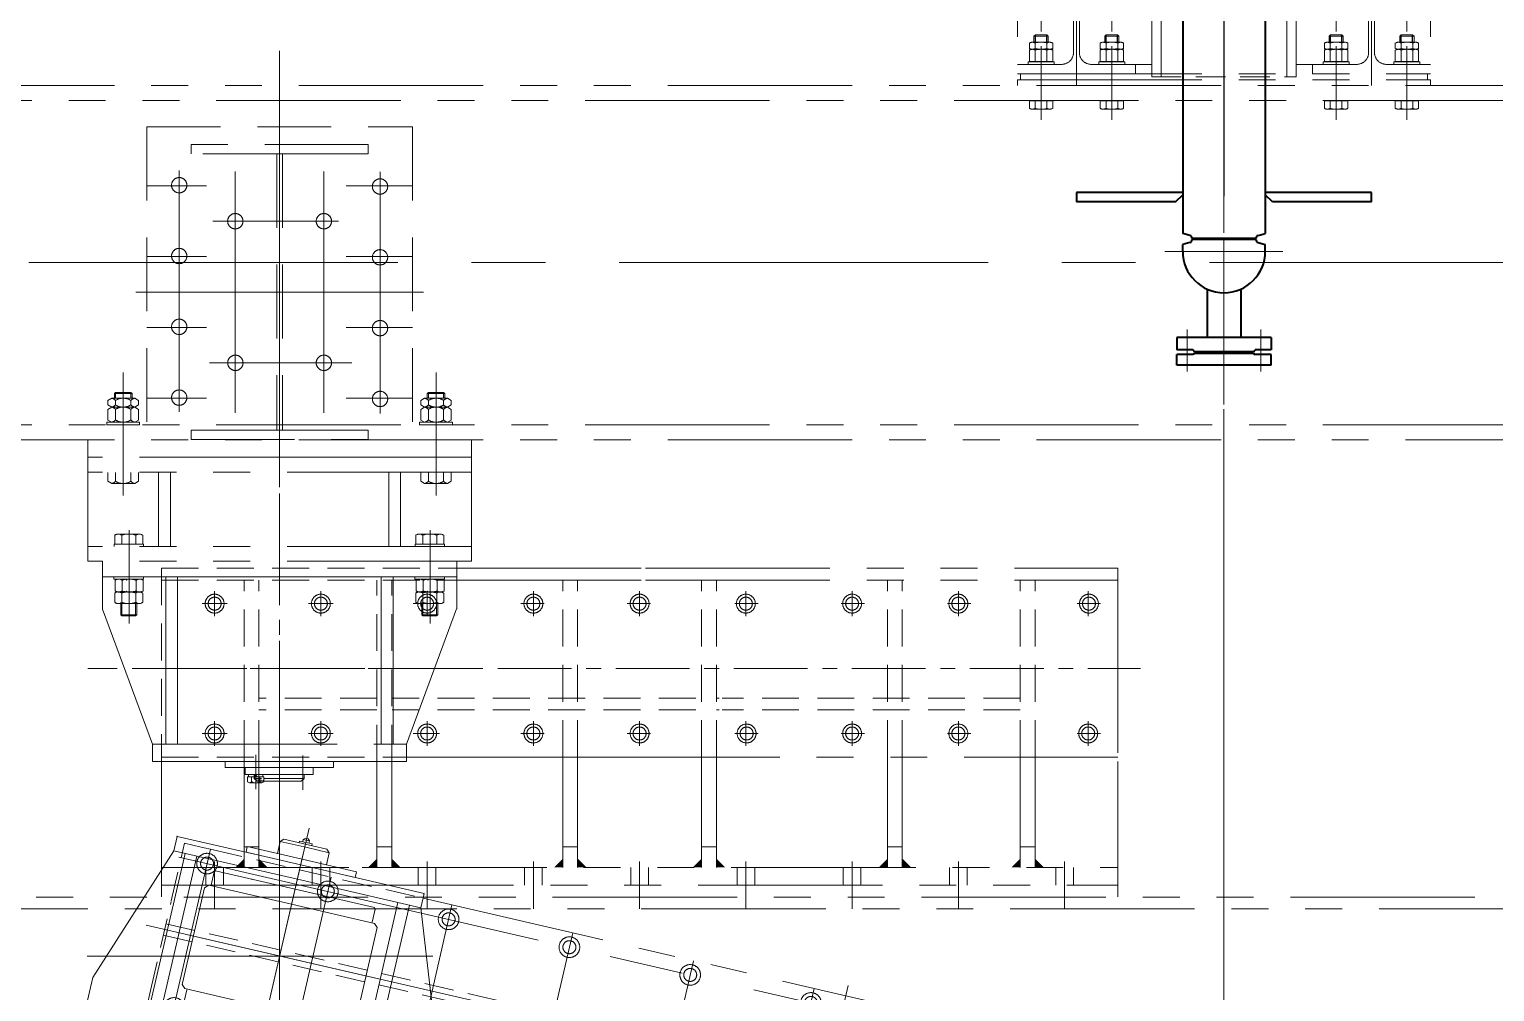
# Model space of a CAD drawing. Header units: millimetres. Extents: x 52110 to 400893, y -153728 to 31997.
# Drawn here: x 171760 to 174243, y -124927 to -123296 of the extents above; entities that cross this region are included whole.
import ezdxf

# ---------------------------------------------------------------- set-up
doc = ezdxf.new("R2010")
doc.units = ezdxf.units.MM
doc.header["$LTSCALE"] = 500
for name, pattern in [('CENTER', [2, 1.25, -0.25, 0.25, -0.25]), ('DASHED', [0.75, 0.5, -0.25]), ('DASHED2', [0.375, 0.25, -0.125]), ('PHANTOM2', [1.25, 0.625, -0.125, 0.125, -0.125, 0.125, -0.125])]:
    doc.linetypes.add(name, pattern=pattern)
for name, color, linetype in [('1', 3, 'Continuous'), ('3', 6, 'Continuous'), ('4虚线层', 6, 'DASHED')]:
    doc.layers.add(name, color=color, linetype=linetype)
for name, color, linetype, lineweight in [('2D', 4, 'PHANTOM2', 20), ('SHI', 7, 'Continuous', 40), ('WEN', 3, 'Continuous', 20), ('XU', 6, 'DASHED2', 20), ('ZHONG', 1, 'CENTER', 20)]:
    doc.layers.add(name, color=color, linetype=linetype, lineweight=lineweight)
doc.styles.add('GB', font='gbenor.shx', dxfattribs={"bigfont": 'gbcbig.shx'})
doc.dimstyles.new('ISO-25$0', dxfattribs={"dimscale": 40, "dimtxt": 3.5, "dimasz": 3.5, "dimexe": 1, "dimexo": 0.2, "dimgap": 1.2, "dimtad": 1, "dimtoh": 1, "dimdec": 1, "dimzin": 9, "dimdsep": 46, "dimtxsty": 'GB', "dimcen": 0, "dimclrd": 3, "dimclre": 3, "dimclrt": 256, "dimadec": 0, "dimazin": 2, "dimtfac": 1, "dimtdec": 1, "dimtix": 1, "dimtmove": 0, "dimatfit": 3, "dimldrblk": 'DOTSMALL', "dimfxl": 0, "dimlwd": -1, "dimlwe": 20, "dimarcsym": 0})

# ---------------------------------------------------------------- blocks, each defined once
blk = doc.blocks.new('A$C25282B1C')
at = {"layer": 'SHI'}
for p, q in [((10.5, 160), (10.5, 51.5)), ((10.5, 160), (28.5, 160)), ((28.5, 160), (28.5, 133)), ((30.5, 130), (28.5, 133)), ((30.5, 130), (30.5, 30)), ((30.5, 130), (30.5, 30)), ((10.5, 51.5), (10.5, 0)), ((30.5, 30), (28.5, 27)), ((28.5, 27), (28.5, 0)), ((10.5, 0), (28.5, 0))]:
    blk.add_line(p, q, dxfattribs=at)
at = {"layer": 'WEN'}
blk.add_line((33.5, 80), (33.5, 80), dxfattribs=at)
at = {"layer": 'ZHONG'}
for p, q in [((26, 142.5), (0, 142.5)), ((26, 17.5), (0, 17.5))]:
    blk.add_line(p, q, dxfattribs=at)
blk = doc.blocks.new('*D946')
at = {"color": 3, "linetype": 'ByBlock', "lineweight": 20}
for p, q in [((219793.7, 74429.3), (219793.7, 72656.2)), ((216243.7, 74149.1), (216243.7, 72656.2))]:
    blk.add_line(p, q, dxfattribs=at)
at = {"color": 3, "linetype": 'ByBlock'}
blk.add_line((216383.7, 72696.2), (219653.7, 72696.2), dxfattribs=at)
at = {"color": 3}
for points in [[(216383.7, 72719.6), (216383.7, 72672.9), (216243.7, 72696.2)], [(219653.7, 72719.6), (219653.7, 72672.9), (219793.7, 72696.2)]]:
    blk.add_solid(points, dxfattribs=at)
at = {"layer": 'Defpoints', "color": 0}
for p in [(219793.7, 74437.3), (216243.7, 74157.1), (219793.7, 72696.2)]:
    blk.add_point(p, dxfattribs=at)
at = {"insert": (218018.7, 72814.2), "char_height": 140, "attachment_point": 5, "style": 'GB'}
blk.add_mtext('3550', dxfattribs=at)
blk = doc.blocks.new('_DotSmall')
at = {"color": 0, "linetype": 'ByBlock', "const_width": 0.5}
blk.add_lwpolyline([(-0.0625, 0, 1), (0.0625, 0, 1)], format="xyb", close=True, dxfattribs=at)
blk = doc.blocks.new('*D947')
at = {"color": 3, "linetype": 'ByBlock', "lineweight": 20}
for p, q in [((212693.7, 74429.3), (212693.7, 72656.2)), ((216243.7, 74429.3), (216243.7, 72656.2))]:
    blk.add_line(p, q, dxfattribs=at)
at = {"color": 3, "linetype": 'ByBlock'}
blk.add_line((212833.7, 72696.2), (216103.7, 72696.2), dxfattribs=at)
at = {"color": 3}
for points in [[(212833.7, 72719.6), (212833.7, 72672.9), (212693.7, 72696.2)], [(216103.7, 72719.6), (216103.7, 72672.9), (216243.7, 72696.2)]]:
    blk.add_solid(points, dxfattribs=at)
at = {"layer": 'Defpoints', "color": 0}
for p in [(212693.7, 74437.3), (216243.7, 74437.3), (216243.7, 72696.2)]:
    blk.add_point(p, dxfattribs=at)
at = {"insert": (214468.7, 72814.2), "char_height": 140, "attachment_point": 5, "style": 'GB'}
blk.add_mtext('3550', dxfattribs=at)
blk = doc.blocks.new('X35')
at = {"layer": '2D'}
for p, q in [((135063.5, -28563.4), (134942.2, -28622.6)), ((135063.5, -28563.4), (135074.5, -28585.9)), ((135074.5, -28585.9), (134881.2, -28680.2)), ((135056.5, -28594.7), (135183.7, -28855.3)), ((135074.5, -28585.9), (135256.1, -28764.3)), ((134888.2, -28608.9), (134820.8, -28641.8)), ((134863.1, -28617.8), (134843.3, -28627.4)), ((134856.4, -28616.7), (134846.6, -28621.5)), ((134848, -28617.4), (134846.6, -28621.5)), ((134846.6, -28621.5), (134848.3, -28625)), ((134852.3, -28615.3), (134848, -28617.4)), ((134852.3, -28615.3), (134856.4, -28616.7)), ((134894.9, -28611.2), (134853.1, -28631.6)), ((134853.2, -28622.6), (134854.5, -28625.3)), ((134856.4, -28616.7), (134858.1, -28620.2)), ((134863.1, -28617.8), (134864.4, -28620.5)), ((134865.8, -28648.6), (134951.3, -28607)), ((134955.6, -28615.9), (134870.2, -28657.6)), ((134888.2, -28608.9), (134894.9, -28611.2)), ((134894.9, -28611.2), (134904.1, -28630)), ((134951.3, -28607), (134955.6, -28615.9)), ((135038.5, -28603.4), (135165.7, -28864.1)), ((134865.8, -28648.6), (134780.5, -28690.2)), ((134853.1, -28631.6), (134818.5, -28648.4)), ((134820.8, -28641.8), (134818.5, -28648.4)), ((134818.5, -28648.4), (134827.7, -28667.2)), ((134843.3, -28627.4), (134844.6, -28630.1)), ((135012.9, -28635.3), (134888.8, -28695.8)), ((135012.9, -28635.3), (135015.6, -28636.2)), ((135015.6, -28636.2), (135025.7, -28656.9)), ((134870.2, -28657.7), (134677.1, -28751.9)), ((135029.7, -28656), (134900.2, -28719.2)), ((135037.7, -28658.8), (135029.7, -28656)), ((135111.4, -28809.8), (135037.7, -28658.8)), ((134881.2, -28680.2), (134688, -28774.4)), ((134764.9, -28756.3), (134888.8, -28695.8)), ((134780.5, -28690.2), (134784.9, -28699.2)), ((134798.4, -28692.7), (134784.9, -28699.2)), ((134770.9, -28782.3), (134900.2, -28719.2)), ((134677.1, -28751.9), (134688, -28774.4)), ((134688, -28774.4), (134716.8, -29027.4)), ((134706, -28765.6), (134833.1, -29026.3)), ((134724, -28756.9), (134851.1, -29017.5)), ((134764.9, -28756.3), (134763.9, -28759)), ((134763.9, -28759), (134774, -28779.6)), ((135278, -28809.3), (135256.1, -28764.3)), ((134770.9, -28782.3), (134768.1, -28790.3)), ((134841.7, -28941.3), (134768.1, -28790.3)), ((135108.6, -28817.8), (134979.2, -28880.9)), ((135278, -28809.3), (135008.4, -28940.8)), ((135115.5, -28841.1), (135105.5, -28820.5)), ((135108.6, -28817.8), (135111.4, -28809.8)), ((135278, -28809.3), (135289, -28831.8)), ((135114.6, -28843.8), (134990.6, -28904.3)), ((135289, -28831.8), (135091.2, -28928.2)), ((135114.6, -28843.8), (135115.5, -28841.1)), ((135078.9, -28868.6), (134993.5, -28910.2)), ((135078.9, -28868.6), (135093.8, -28899.2)), ((134849.8, -28944.1), (134979.2, -28880.9)), ((134866.6, -28964.8), (134990.6, -28904.3)), ((134993.5, -28910.2), (134908.1, -28951.9)), ((135080.3, -28905.7), (135093.8, -28899.2)), ((135008.4, -28940.8), (134738.7, -29072.3)), ((134849.8, -28944.1), (134841.7, -28941.3)), ((134863.9, -28963.9), (134853.8, -28943.2)), ((134947.4, -28998.3), (135091.2, -28928.2)), ((134866.6, -28964.8), (134863.9, -28963.9)), ((134908.1, -28951.9), (134923, -28982.4)), ((134923, -28982.4), (134936.5, -28975.9)), ((134947.4, -28998.3), (134749.7, -29094.8)), ((134738.7, -29072.3), (134716.8, -29027.4)), ((134738.7, -29072.3), (134749.7, -29094.8))]:
    blk.add_line(p, q, dxfattribs=at)
at = {"layer": '2D', "color": 0, "linetype": 'ByBlock'}
for p in [(135063.5, -28563.4), (135015.6, -28636.2), (134677.6, -28752.9), (134764.7, -28760.5), (135111.4, -28809.8), (135042.9, -28886.1), (134841.7, -28941.3), (134944, -28934.3), (134908.1, -28951.9)]:
    blk.add_point(p, dxfattribs=at)
at = {"layer": '2D', "color": 7}
for p in [(135015.6, -28636.2), (134956.3, -28662.9), (134763.9, -28759), (135115.5, -28841.1), (135058, -28871.4), (134863.9, -28963.9)]:
    blk.add_point(p, dxfattribs=at)
at = {"layer": 'ZHONG'}
for p, q in [((135038.5, -29002.6), (134842.1, -28600.2)), ((135083.4, -28730), (134792.1, -28872))]:
    blk.add_line(p, q, dxfattribs=at)
blk = doc.blocks.new('斜轨')
at = {"layer": '2D'}
for p, q in [((102266.4, -87388.8), (103201.5, -87388.8)), ((103201.5, -87388.8), (103201.5, -87688.8)), ((102351.4, -87688.8), (103201.5, -87688.8))]:
    blk.add_line(p, q, dxfattribs=at)
at = {"layer": '2D', "color": 5, "linetype": 'PHANTOM2', "ltscale": 0.5}
for p, q in [((103001.5, -87370.8), (103001.5, -87705.7)), ((102856.5, -87631), (102856.5, -87451)), ((103156.5, -87451), (102856.5, -87451)), ((103157, -87451), (103157, -87631)), ((103156.5, -87631), (102856.5, -87631))]:
    blk.add_line(p, q, dxfattribs=at)
at = {"layer": '2D'}
for centre, radius in [((102316.5, -87413.8), 17.5), ((102316.5, -87413.8), 11), ((102526.5, -87413.8), 17.5), ((102526.5, -87413.8), 11), ((102736.5, -87413.5), 17.5), ((102736.5, -87413.5), 11), ((102946.5, -87413.8), 17.5), ((102946.5, -87413.8), 11), ((103156.5, -87413.8), 17.5), ((103156.5, -87413.8), 11), ((102526.5, -87663.8), 17.5), ((102526.5, -87663.8), 11), ((102736.5, -87663.8), 17.5), ((102736.5, -87663.8), 11), ((102946, -87663.8), 17.5), ((102946.5, -87663.8), 11), ((103156.5, -87663.8), 17.5), ((103156.5, -87663.8), 11)]:
    blk.add_circle(centre, radius, dxfattribs=at)
at = {"layer": '2D', "color": 0, "linetype": 'ByBlock'}
blk.add_point((102526.5, -87690), dxfattribs=at)
blk.add_point((102526.5, -87690), dxfattribs=at)
at = {"layer": 'ZHONG', "linetype": 'CENTER'}
for p, q in [((102051.5, -87361.3), (102051.5, -87719.2)), ((101896.5, -87388.8), (101896.5, -87691)), ((102106.5, -87388.8), (102106.5, -87691)), ((102316.5, -87388.8), (102316.5, -87702.6)), ((102526.5, -87388.8), (102526.5, -87691)), ((102736.5, -87388.8), (102736.5, -87691)), ((102946.5, -87388.8), (102946.5, -87691)), ((103156.5, -87388.8), (103156.5, -87691)), ((101847.4, -87413.8), (103201.5, -87413.8)), ((101819.6, -87538.8), (103264.5, -87538.8)), ((101847.6, -87663.8), (103201.5, -87663.8))]:
    blk.add_line(p, q, dxfattribs=at)
at = {"layer": 'ZHONG', "color": 4, "linetype": 'DASHED'}
for p, q in [((101851.5, -87388.8), (101880.2, -87388.8)), ((101880.6, -87388.8), (101901.9, -87388.8)), ((101851.5, -87688.8), (101851.5, -87645.2))]:
    blk.add_line(p, q, dxfattribs=at)
at = {"layer": 'ZHONG', "color": 4, "linetype": 'DASHED', "ltscale": 0.2}
for p, q in [((101851.5, -87489.2), (101851.5, -87388.8)), ((101901.4, -87388.8), (102266.4, -87388.8)), ((101851.5, -87645.2), (101851.5, -87490.1)), ((101851.5, -87528.8), (103201.5, -87528.8)), ((101851.5, -87548.8), (103201.5, -87548.8)), ((101851.5, -87688.8), (102351.4, -87688.8))]:
    blk.add_line(p, q, dxfattribs=at)
at = {"layer": 'ZHONG', "color": 4, "linetype": 'DASHED'}
for centre, radius in [((101896.5, -87413.9), 17.5), ((101896.5, -87413.9), 11), ((102106.5, -87413.8), 17.5), ((102106.5, -87413.8), 11), ((101897, -87664.8), 17.5), ((101897, -87664.8), 11), ((102106.5, -87663.8), 17.5), ((102106.5, -87663.8), 11), ((102316.5, -87663.8), 17.5), ((102316.5, -87663.8), 11)]:
    blk.add_circle(centre, radius, dxfattribs=at)
blk = doc.blocks.new('x18')
at = {"layer": '2D'}
for p, q in [((74241, 66140.8), (74238.9, 66138.7)), ((74241, 66130.8), (74241, 66140.8)), ((74241, 66140.8), (74266.8, 66140.8)), ((74268.9, 66138.7), (74266.8, 66140.8)), ((74266.8, 66130.8), (74266.8, 66140.8)), ((74768.9, 66138.7), (74771, 66140.8)), ((74771, 66130.8), (74771, 66140.8)), ((74796.8, 66140.8), (74771, 66140.8)), ((74796.8, 66130.8), (74796.8, 66140.8)), ((74796.8, 66140.8), (74798.9, 66138.7)), ((74234.4, 66130.8), (74227.9, 66127)), ((74227.9, 66127), (74227.9, 66119.5)), ((74234.4, 66115.8), (74227.9, 66119.5)), ((74234.4, 66115.8), (74227.9, 66112)), ((74273.3, 66130.8), (74234.4, 66130.8)), ((74273.3, 66115.8), (74234.4, 66115.8)), ((74273.3, 66115.8), (74234.4, 66115.8)), ((74238.9, 66130.8), (74238.9, 66138.7)), ((74238.9, 66138.7), (74268.9, 66138.7)), ((74240.9, 66127), (74240.9, 66119.5)), ((74266.8, 66127), (74266.8, 66119.5)), ((74268.9, 66130.8), (74268.9, 66138.7)), ((74273.3, 66130.8), (74279.8, 66127)), ((74273.3, 66115.8), (74279.8, 66119.5)), ((74273.3, 66115.8), (74279.8, 66112)), ((74279.8, 66127), (74279.8, 66119.5)), ((74764.4, 66130.8), (74757.9, 66127)), ((74757.9, 66127), (74757.9, 66119.5)), ((74764.4, 66115.8), (74757.9, 66119.5)), ((74764.4, 66115.8), (74757.9, 66112)), ((74764.4, 66130.8), (74803.3, 66130.8)), ((74764.4, 66115.8), (74803.3, 66115.8)), ((74764.4, 66115.8), (74803.3, 66115.8)), ((74768.9, 66130.8), (74768.9, 66138.7)), ((74798.9, 66138.7), (74768.9, 66138.7)), ((74770.9, 66127), (74770.9, 66119.5)), ((74796.8, 66127), (74796.8, 66119.5)), ((74798.9, 66130.8), (74798.9, 66138.7)), ((74803.3, 66130.8), (74809.8, 66127)), ((74803.3, 66115.8), (74809.8, 66119.5)), ((74803.3, 66115.8), (74809.8, 66112)), ((74809.8, 66127), (74809.8, 66119.5)), ((74226.1, 66090.2), (74281.6, 66090.2)), ((74226.1, 66090.2), (74226.1, 66085.7)), ((74227.9, 66112), (74227.9, 66093.9)), ((74234.4, 66090.2), (74227.9, 66093.9)), ((74273.3, 66090.2), (74234.4, 66090.2)), ((74240.9, 66112), (74240.9, 66093.9)), ((74266.8, 66112), (74266.8, 66093.9)), ((74273.3, 66090.2), (74279.8, 66093.9)), ((74279.8, 66112), (74279.8, 66093.9)), ((74281.6, 66090.2), (74281.6, 66085.7)), ((74811.6, 66090.2), (74756.1, 66090.2)), ((74756.1, 66090.2), (74756.1, 66085.7)), ((74757.9, 66112), (74757.9, 66093.9)), ((74764.4, 66090.2), (74757.9, 66093.9)), ((74764.4, 66090.2), (74803.3, 66090.2)), ((74770.9, 66112), (74770.9, 66093.9)), ((74796.8, 66112), (74796.8, 66093.9)), ((74803.3, 66090.2), (74809.8, 66093.9)), ((74809.8, 66112), (74809.8, 66093.9)), ((74811.6, 66090.2), (74811.6, 66085.7)), ((74226.1, 66085.7), (74281.6, 66085.7)), ((74811.6, 66085.7), (74756.1, 66085.7)), ((74843.9, 65854.7), (74843.9, 66060.7)), ((74843.9, 66030.7), (74193.9, 66030.7)), ((74843.9, 66005.7), (74193.9, 66005.7)), ((74227.9, 65990.1), (74227.9, 66005.1)), ((74240.9, 65990.1), (74240.9, 66005.1)), ((74266.8, 65990.1), (74266.8, 66005.1)), ((74279.8, 65990.1), (74279.8, 66005.1)), ((74313.9, 66005.7), (74313.9, 65879.8)), ((74333.9, 66005.7), (74333.9, 65879.8)), ((74703.9, 66005.7), (74703.9, 65879.8)), ((74723.9, 66005.7), (74723.9, 65879.8)), ((74757.9, 65990.1), (74757.9, 66005.1)), ((74770.9, 65990.1), (74770.9, 66005.1)), ((74796.8, 65990.1), (74796.8, 66005.1)), ((74809.8, 65990.1), (74809.8, 66005.1)), ((74234.4, 65986.3), (74227.9, 65990.1)), ((74234.4, 65986.3), (74273.3, 65986.3)), ((74273.3, 65986.3), (74279.8, 65990.1)), ((74764.4, 65986.3), (74757.9, 65990.1)), ((74803.3, 65986.3), (74764.4, 65986.3)), ((74803.3, 65986.3), (74809.8, 65990.1)), ((74239.6, 65883.7), (74239.6, 65898.7)), ((74281, 65900.7), (74245.5, 65900.7)), ((74251.5, 65883.7), (74251.5, 65898.7)), ((74275.1, 65883.7), (74275.1, 65898.7)), ((74287, 65883.7), (74287, 65898.7)), ((74749.6, 65883.7), (74749.6, 65898.7)), ((74791, 65900.7), (74755.5, 65900.7)), ((74761.5, 65883.7), (74761.5, 65898.7)), ((74785.1, 65883.7), (74785.1, 65898.7)), ((74797, 65883.7), (74797, 65898.7)), ((74843.9, 65879.7), (74193.9, 65879.7)), ((74288.3, 65883.7), (74238.3, 65883.7)), ((74238.3, 65883.7), (74238.3, 65879.7)), ((74288.3, 65879.7), (74288.3, 65883.7)), ((74748.3, 65883.7), (74748.3, 65879.7)), ((74798.3, 65883.7), (74748.3, 65883.7)), ((74798.3, 65879.7), (74798.3, 65883.7)), ((74843.9, 65854.7), (74193.9, 65854.7)), ((74218.9, 65823.7), (74218.9, 65854.7)), ((74818.9, 65854.7), (74818.9, 65773.7)), ((74218.9, 65773.1), (74218.9, 65823.7)), ((74238.2, 65828.3), (74238.2, 65824.3)), ((74288.2, 65824.3), (74238.2, 65824.3)), ((74240.2, 65804.3), (74240.2, 65822.3)), ((74252, 65804.3), (74252, 65822.3)), ((74275.7, 65804.3), (74275.7, 65822.3)), ((74287.5, 65804.3), (74287.5, 65822.3)), ((74288.2, 65824.3), (74288.2, 65828.3)), ((74346.1, 65544.7), (74346.1, 65828.3)), ((74691.2, 65544.7), (74691.2, 65828.3)), ((74711.2, 65828.3), (74711.2, 65544.7)), ((74721.7, 65828.3), (74818.9, 65828.3)), ((74748.2, 65828.3), (74748.2, 65824.3)), ((74798.2, 65824.3), (74748.2, 65824.3)), ((74750.2, 65804.3), (74750.2, 65822.3)), ((74762, 65804.3), (74762, 65822.3)), ((74785.7, 65804.3), (74785.7, 65822.3)), ((74797.5, 65804.3), (74797.5, 65822.3)), ((74798.2, 65824.3), (74798.2, 65828.3)), ((74239.6, 65784.9), (74239.6, 65800.6)), ((74246.1, 65802.7), (74281.6, 65802.7)), ((74251.4, 65784.9), (74251.4, 65802.9)), ((74275.1, 65784.9), (74275.1, 65802.9)), ((74286.9, 65784.9), (74286.9, 65800.6)), ((74749.6, 65784.9), (74749.6, 65800.6)), ((74756.1, 65802.7), (74791.6, 65802.7)), ((74761.4, 65784.9), (74761.4, 65802.9)), ((74785.1, 65784.9), (74785.1, 65802.9)), ((74796.9, 65784.9), (74796.9, 65800.6)), ((74218.9, 65773.1), (74303.6, 65544.7)), ((74245.5, 65782.9), (74281, 65782.9)), ((74249.7, 65782.9), (74249.7, 65763.7)), ((74249.7, 65782.9), (74249.7, 65763.7)), ((74251.6, 65761.9), (74251.6, 65782.9)), ((74251.6, 65761.9), (74251.6, 65782.9)), ((74274.9, 65761.9), (74274.9, 65782.9)), ((74276.7, 65763.7), (74276.7, 65782.9)), ((74818.6, 65773.7), (74733.6, 65544.7)), ((74755.5, 65782.9), (74791, 65782.9)), ((74759.7, 65782.9), (74759.7, 65763.7)), ((74759.7, 65782.9), (74759.7, 65763.7)), ((74761.6, 65761.9), (74761.6, 65782.9)), ((74761.6, 65761.9), (74761.6, 65782.9)), ((74784.9, 65761.9), (74784.9, 65782.9)), ((74786.7, 65763.7), (74786.7, 65782.9)), ((74249.7, 65763.7), (74276.7, 65763.7)), ((74249.7, 65763.7), (74251.6, 65761.9)), ((74249.7, 65763.7), (74251.6, 65761.9)), ((74251.6, 65761.9), (74274.9, 65761.9)), ((74274.9, 65761.9), (74276.7, 65763.7)), ((74759.7, 65763.7), (74786.7, 65763.7)), ((74759.7, 65763.7), (74761.6, 65761.9)), ((74759.7, 65763.7), (74761.6, 65761.9)), ((74761.6, 65761.9), (74784.9, 65761.9)), ((74784.9, 65761.9), (74786.7, 65763.7)), ((74303.6, 65544.7), (74733.6, 65544.7)), ((74303.6, 65515.1), (74303.6, 65544.7)), ((74733.6, 65544.7), (74733.6, 65515.1)), ((74518.6, 65515.1), (74303.6, 65515.1)), ((74426.4, 65515.1), (74426.4, 65505)), ((74610.4, 65505), (74426.4, 65505)), ((74460.6, 65505), (74460.6, 65493.1)), ((74733.6, 65515.1), (74518.6, 65515.1)), ((74575.6, 65505), (74575.6, 65493.1)), ((74610.4, 65515.1), (74610.4, 65505)), ((74610.4, 65514.7), (74610.4, 65514.7)), ((74575.6, 65493.1), (74460.6, 65493.1)), ((74464.6, 65489), (74492.3, 65489)), ((74464.6, 65481), (74464.6, 65489)), ((74468, 65479), (74464.6, 65481)), ((74466.2, 65493.1), (74490.6, 65493.1)), ((74466.2, 65493.1), (74466.2, 65489)), ((74466.2, 65489), (74490.6, 65489)), ((74468, 65479), (74488.8, 65479)), ((74471.5, 65481), (74471.5, 65489)), ((74476.1, 65493.1), (74478.4, 65489)), ((74478.4, 65493.1), (74480.8, 65489)), ((74485.3, 65481), (74485.3, 65489)), ((74488.8, 65479), (74492.3, 65481)), ((74490.6, 65493.1), (74490.6, 65489)), ((74492.3, 65481), (74492.3, 65489)), ((74492.3, 65486.7), (74560.6, 65486.7)), ((74492.3, 65486.7), (74560.6, 65486.7)), ((74555.6, 65481.7), (74492.3, 65481.7)), ((74555.6, 65481.7), (74492.3, 65481.7)), ((74560.6, 65486.7), (74555.6, 65481.7)), ((74560.6, 65486.7), (74555.6, 65481.7)), ((74560.6, 65486.7), (74560.6, 65493.1))]:
    blk.add_line(p, q, dxfattribs=at)
at = {"layer": '2D', "linetype": 'Continuous'}
for p, q in [((74193.9, 66060.7), (74193.9, 65854.7)), ((74218.9, 65828.3), (74721.7, 65828.3)), ((74326.1, 65828.3), (74326.1, 65544.7))]:
    blk.add_line(p, q, dxfattribs=at)
at = {"layer": '2D'}
for centre, radius, start, end in [((74232.7, 66120.5), 10.4, 38.9393, 81.0607), ((74232.7, 66126.1), 10.4, 278.9393, 321.0607), ((74232.7, 66105.5), 10.4, 38.9393, 81.0607), ((74253.9, 66106.4), 24.4, 57.7958, 122.2042), ((74253.9, 66140.2), 24.4, 237.7958, 302.2042), ((74253.9, 66091.4), 24.4, 57.7958, 122.2042), ((74275, 66120.5), 10.4, 98.9393, 141.0607), ((74275, 66126.1), 10.4, 218.9393, 261.0607), ((74275, 66105.5), 10.4, 98.9393, 141.0607), ((74762.7, 66120.5), 10.4, 38.9393, 81.0607), ((74762.7, 66126.1), 10.4, 278.9393, 321.0607), ((74762.7, 66105.5), 10.4, 38.9393, 81.0607), ((74783.9, 66106.4), 24.4, 57.7958, 122.2042), ((74783.9, 66140.2), 24.4, 237.7958, 302.2042), ((74783.9, 66091.4), 24.4, 57.7958, 122.2042), ((74805, 66120.5), 10.4, 98.9393, 141.0607), ((74805, 66126.1), 10.4, 218.9393, 261.0607), ((74805, 66105.5), 10.4, 98.9393, 141.0607), ((74232.7, 66100.5), 10.4, 278.9393, 321.0607), ((74253.9, 66114.6), 24.4, 237.7958, 302.2042), ((74275, 66100.5), 10.4, 218.9393, 261.0607), ((74762.7, 66100.5), 10.4, 278.9393, 321.0607), ((74783.9, 66114.6), 24.4, 237.7958, 302.2042), ((74805, 66100.5), 10.4, 218.9393, 261.0607), ((74232.7, 65996.6), 10.4, 278.9393, 321.0607), ((74253.9, 66010.7), 24.4, 237.7958, 302.2042), ((74275, 65996.6), 10.4, 218.9393, 261.0607), ((74762.7, 65996.6), 10.4, 278.9393, 321.0607), ((74783.9, 66010.7), 24.4, 237.7958, 302.2042), ((74805, 65996.6), 10.4, 218.9393, 261.0607), ((74245.5, 65891), 9.64, 52.1211, 127.8789), ((74263.3, 65865.2), 35.5, 70.5288, 109.4712), ((74281, 65891), 9.64, 52.1211, 127.8789), ((74755.5, 65891), 9.64, 52.1211, 127.8789), ((74773.3, 65865.2), 35.5, 70.5288, 109.4712), ((74791, 65891), 9.64, 52.1211, 127.8789), ((74246.1, 65814.7), 9.64, 52.1211, 127.8789), ((74263.9, 65788.8), 35.5, 70.5288, 109.4712), ((74281.6, 65814.7), 9.64, 52.1211, 127.8789), ((74756.1, 65814.7), 9.64, 52.1211, 127.8789), ((74773.9, 65788.8), 35.5, 70.5288, 109.4712), ((74791.6, 65814.7), 9.64, 52.1211, 127.8789), ((74245.5, 65793), 9.64, 52.1211, 127.8789), ((74246.1, 65811.9), 9.64, 232.1211, 307.8789), ((74246.1, 65811.9), 9.64, 232.1211, 307.8789), ((74263.2, 65767.1), 35.5, 70.5288, 109.4712), ((74263.9, 65837.8), 35.5, 250.5288, 289.4712), ((74281, 65793), 9.64, 52.1211, 127.8789), ((74281.6, 65811.9), 9.64, 232.1211, 307.8789), ((74755.5, 65793), 9.64, 52.1211, 127.8789), ((74756.1, 65811.9), 9.64, 232.1211, 307.8789), ((74756.1, 65811.9), 9.64, 232.1211, 307.8789), ((74773.2, 65767.1), 35.5, 70.5288, 109.4712), ((74773.9, 65837.8), 35.5, 250.5288, 289.4712), ((74791, 65793), 9.64, 52.1211, 127.8789), ((74791.6, 65811.9), 9.64, 232.1211, 307.8789), ((74245.5, 65792.5), 9.64, 232.1211, 307.8789), ((74245.5, 65792.5), 9.64, 232.1211, 307.8789), ((74263.2, 65818.4), 35.5, 250.5288, 289.4712), ((74281, 65792.5), 9.64, 232.1211, 307.8789), ((74755.5, 65792.5), 9.64, 232.1211, 307.8789), ((74755.5, 65792.5), 9.64, 232.1211, 307.8789), ((74773.2, 65818.4), 35.5, 250.5288, 289.4712), ((74791, 65792.5), 9.64, 232.1211, 307.8789), ((74466.7, 65485.3), 6.48, 282.0237, 317.9763), ((74478.4, 65492), 13, 237.7958, 302.2042), ((74490.2, 65485.3), 6.48, 222.0237, 257.9763)]:
    blk.add_arc(centre, radius, start, end, dxfattribs=at)
at = {"layer": '2D', "color": 0, "linetype": 'ByBlock'}
for p in [(74260, 65822.8), (74770, 65822.8), (74259.4, 65803.4), (74769.4, 65803.4), (74518.4, 65493.2), (74518.4, 65493.2)]:
    blk.add_point(p, dxfattribs=at)
at = {"layer": '4虚线层'}
blk.add_line((74475.6, 65493.1), (74475.6, 65486.7), dxfattribs=at)
at = {"layer": '4虚线层', "ltscale": 0.05}
for p, q in [((74475.6, 65486.7), (74492.3, 65486.7)), ((74480.6, 65481.7), (74475.6, 65486.7)), ((74492.3, 65481.7), (74480.6, 65481.7))]:
    blk.add_line(p, q, dxfattribs=at)
at = {"layer": 'ZHONG', "linetype": 'CENTER'}
for p, q in [((74253.9, 66174.7), (74253.9, 65966.2)), ((74783.9, 66174.7), (74783.9, 65966.2)), ((74253.9, 66076.1), (74253.9, 65979.8)), ((74783.9, 66076.1), (74783.9, 65979.8)), ((74263.9, 65907.1), (74263.9, 65749.3)), ((74773.9, 65907.1), (74773.9, 65749.3)), ((74478.4, 65526.5), (74478.4, 65468.2)), ((74558.4, 65525.2), (74558.4, 65467.5))]:
    blk.add_line(p, q, dxfattribs=at)
at = {"layer": 'ZHONG'}
for p, q in [((74253.9, 66094.7), (74253.9, 66081.2)), ((74783.9, 66094.7), (74783.9, 66081.2)), ((74478.4, 65496.1), (74478.4, 65486))]:
    blk.add_line(p, q, dxfattribs=at)
at = {"layer": 'ZHONG', "linetype": 'CENTER', "ltscale": 0.2}
for p, q in [((74518.9, 66105.1), (74518.9, 65285.7)), ((74843.9, 65672.7), (74193.9, 65672.7))]:
    blk.add_line(p, q, dxfattribs=at)
blk = doc.blocks.new('ASM_SAL2')
at = {"color": 0}
blk.add_solid([(-1, 0), (0, 0), (0, 1)], dxfattribs=at)
blk = doc.blocks.new('侧轨')
at = {"layer": '2D'}
for p, q in [((102415.8, -86576.2), (102735.8, -86576.2)), ((102415.8, -86596.2), (102735.8, -86596.2)), ((102735.8, -86576.2), (103535.8, -86576.2)), ((102735.8, -86596.2), (103535.8, -86596.2)), ((103535.8, -86576.2), (103535.8, -86903.8)), ((101915.8, -86903.8), (101915.8, -87091.2)), ((102055.8, -86896.2), (102055.8, -87083.2)), ((102080.8, -86896.2), (102080.8, -87083.2)), ((102280.8, -86903.8), (102280.8, -87039.2)), ((102305.8, -86903.8), (102305.8, -87040.5)), ((102350.6, -86896.2), (102650.6, -86896.2)), ((102595.8, -86896.2), (102595.8, -87083.2)), ((102620.8, -86896.2), (102620.8, -87083.2)), ((102650.6, -86896.2), (103535.8, -86896.2)), ((102830.8, -86896.2), (102830.8, -87083.2)), ((102855.8, -86896.2), (102855.8, -87083.2)), ((103145.8, -86896.2), (103145.8, -87083.2)), ((103170.8, -86896.2), (103170.8, -87083.2)), ((103370.8, -86896.2), (103370.8, -87083.2)), ((103395.8, -86896.2), (103395.8, -87083.2)), ((103535.8, -86903.8), (103535.8, -87133.2)), ((102280.8, -87039.2), (102280.8, -87083.2)), ((102305.8, -87040.5), (102305.8, -87083.2)), ((102055.8, -87048.2), (102080.8, -87048.2)), ((102280.8, -87048.2), (102305.8, -87048.2)), ((102595.8, -87048.2), (102620.8, -87048.2)), ((102830.8, -87048.2), (102855.8, -87048.2)), ((103145.8, -87048.2), (103170.8, -87048.2)), ((103370.8, -87048.2), (103395.8, -87048.2)), ((101915.8, -87083.2), (101920.7, -87083.2)), ((101915.8, -87091.2), (101915.8, -87133.2)), ((101920.7, -87083.2), (102256, -87083.2)), ((102256, -87083.2), (103535.8, -87083.2)), ((102530.8, -87083.2), (102530.8, -87113.2)), ((102560.8, -87083.2), (102560.8, -87113.2)), ((101915.8, -87113.2), (101934.2, -87113.2)), ((101934.2, -87113.2), (102199.8, -87113.2)), ((102199.8, -87113.2), (103535.8, -87113.2))]:
    blk.add_line(p, q, dxfattribs=at)
for centre, radius in [((102545.8, -86636.2), 16), ((102725.8, -86636.2), 16), ((102905.8, -86636.2), 16), ((103085.8, -86636.2), 16), ((103265.8, -86636.2), 16), ((103487.1, -86636.2), 16), ((102545.8, -86636.2), 11), ((102725.8, -86636.2), 11), ((102905.8, -86636.2), 11), ((103085.8, -86636.2), 11), ((103265.8, -86636.2), 11), ((103487.1, -86636.2), 11), ((102365.8, -86856.2), 16), ((102365.8, -86856.2), 11), ((102545.8, -86856.2), 16), ((102545.8, -86856.2), 11), ((102725.8, -86856.2), 16), ((102725.8, -86856.2), 11), ((102907.1, -86856.2), 16), ((102907.1, -86856.2), 11), ((103085.8, -86856.2), 16), ((103085.8, -86856.2), 11), ((103265.8, -86856.2), 16), ((103265.8, -86856.2), 11), ((103485.8, -86856.2), 16), ((103485.8, -86856.2), 11)]:
    blk.add_circle(centre, radius, dxfattribs=at)
at = {"layer": 'XU', "color": 6, "linetype": 'DASHED2', "ltscale": 0.5}
for p, q in [((101915.8, -86576.2), (102415.8, -86576.2)), ((101915.8, -86576.2), (101915.8, -86903.8)), ((101915.8, -86596.2), (102415.8, -86596.2)), ((102055.8, -86896.2), (102055.8, -86596.2)), ((102080.8, -86896.2), (102080.8, -86596.2)), ((102280.8, -86903.8), (102280.8, -86596.2)), ((102305.8, -86903.8), (102305.8, -86596.2)), ((102595.8, -86896.2), (102595.8, -86596.2)), ((102620.8, -86896.2), (102620.8, -86596.2)), ((102830.8, -86896.2), (102830.8, -86596.2)), ((102855.8, -86896.2), (102855.8, -86596.2)), ((103145.8, -86896.2), (103145.8, -86596.2)), ((103170.8, -86896.2), (103170.8, -86596.2)), ((103370.8, -86896.2), (103370.8, -86596.2)), ((103395.8, -86896.2), (103395.8, -86596.2)), ((102280.8, -86796.2), (102080.8, -86796.2)), ((102280.8, -86816.2), (102080.8, -86816.2)), ((102820.8, -86796.2), (102306.3, -86796.2)), ((102820.8, -86816.2), (102306.3, -86816.2)), ((103370.8, -86796.2), (102865.8, -86796.2)), ((103370.8, -86816.2), (102865.8, -86816.2)), ((101915.8, -86896.2), (102350.6, -86896.2))]:
    blk.add_line(p, q, dxfattribs=at)
at = {"layer": 'XU', "color": 6, "linetype": 'DASHED'}
for p, q in [((102625.8, -86796.2), (102620.8, -86796.2)), ((102625.8, -86816.2), (102620.8, -86816.2)), ((102860.8, -86796.2), (102855.8, -86796.2)), ((102860.8, -86816.2), (102855.8, -86816.2))]:
    blk.add_line(p, q, dxfattribs=at)
at = {"layer": 'XU'}
for p, q in [((101990.8, -87083.2), (101990.8, -87113.2)), ((102020.8, -87083.2), (102020.8, -87113.2)), ((102170.8, -87083.2), (102170.8, -87113.2)), ((102200.8, -87083.2), (102200.8, -87113.2)), ((102350.8, -87083.2), (102350.8, -87113.2)), ((102380.8, -87083.2), (102380.8, -87113.2)), ((102710.8, -87083.2), (102710.8, -87113.2)), ((102740.8, -87083.2), (102740.8, -87113.2)), ((102890.8, -87083.2), (102890.8, -87113.2)), ((102920.8, -87083.2), (102920.8, -87113.2)), ((103070.8, -87083.2), (103070.8, -87113.2)), ((103100.8, -87083.2), (103100.8, -87113.2)), ((103250.8, -87083.2), (103250.8, -87113.2)), ((103280.8, -87083.2), (103280.8, -87113.2)), ((103430.8, -87083.2), (103430.8, -87113.2)), ((103460.8, -87083.2), (103460.8, -87113.2))]:
    blk.add_line(p, q, dxfattribs=at)
at = {"layer": 'XU', "color": 6, "linetype": 'DASHED'}
for centre, radius in [((102005.8, -86636.2), 16), ((102185.8, -86636.2), 16), ((102365.8, -86636.2), 16), ((102005.8, -86636.2), 11), ((102185.8, -86636.2), 11), ((102365.8, -86636.2), 11), ((102005.8, -86856.2), 16), ((102005.8, -86856.2), 11), ((102185.8, -86856.2), 16), ((102185.8, -86856.2), 11)]:
    blk.add_circle(centre, radius, dxfattribs=at)
at = {"layer": 'ZHONG'}
for p, q in [((102005.8, -86615.2), (102005.8, -86657.2)), ((102185.8, -86615.2), (102185.8, -86657.2)), ((102365.8, -86615.2), (102365.8, -86657.2)), ((102545.8, -86615.2), (102545.8, -86657.2)), ((102725.8, -86615.2), (102725.8, -86657.2)), ((102905.8, -86615.2), (102905.8, -86657.2)), ((103085.8, -86615.2), (103085.8, -86657.2)), ((103265.8, -86615.2), (103265.8, -86657.2)), ((103485.8, -86615.2), (103485.8, -86657.2)), ((102026.8, -86636.2), (101984.8, -86636.2)), ((102206.8, -86636.2), (102164.8, -86636.2)), ((102386.8, -86636.2), (102342.3, -86636.2)), ((102564.3, -86636.2), (102524.8, -86636.2)), ((102744.3, -86636.2), (102704.8, -86636.2)), ((102887.3, -86636.2), (102926.8, -86636.2)), ((103067.3, -86636.2), (103106.8, -86636.2)), ((103247.3, -86636.2), (103286.8, -86636.2)), ((103467.3, -86636.2), (103506.8, -86636.2)), ((102005.8, -86835.2), (102005.8, -86877.2)), ((102185.8, -86835.2), (102185.8, -86877.2)), ((102365.8, -86835.2), (102365.8, -86877.2)), ((102545.8, -86835.2), (102545.8, -86877.2)), ((102725.8, -86835.2), (102725.8, -86877.2)), ((102905.8, -86835.2), (102905.8, -86877.2)), ((103085.8, -86835.2), (103085.8, -86877.2)), ((103265.8, -86835.2), (103265.8, -86877.2)), ((103485.8, -86835.2), (103485.8, -86877.2)), ((102026.8, -86856.2), (101984.8, -86856.2)), ((102206.8, -86856.2), (102164.8, -86856.2)), ((102386.8, -86856.2), (102342.3, -86856.2)), ((102564.3, -86856.2), (102524.8, -86856.2)), ((102744.3, -86856.2), (102704.8, -86856.2)), ((102887.3, -86856.2), (102926.8, -86856.2)), ((103067.3, -86856.2), (103106.8, -86856.2)), ((103247.3, -86856.2), (103286.8, -86856.2)), ((103467.3, -86856.2), (103506.8, -86856.2)), ((102005.8, -87073.2), (102005.8, -87153.2)), ((102185.8, -87073.2), (102185.8, -87153.2)), ((102365.8, -87073.2), (102365.8, -87153.2)), ((102545.8, -87073.2), (102545.8, -87153.2)), ((102725.8, -87073.2), (102725.8, -87153.2)), ((102905.8, -87073.2), (102905.8, -87153.2)), ((103085.8, -87073.2), (103085.8, -87153.2)), ((103265.8, -87073.2), (103265.8, -87153.2)), ((103445.8, -87073.2), (103445.8, -87153.2))]:
    blk.add_line(p, q, dxfattribs=at)
at = {"layer": 'ZHONG', "ltscale": 0.2}
blk.add_line((101885.4, -86746.2), (103574.4, -86746.2), dxfattribs=at)
at = {"layer": '2D', "yscale": 15, "zscale": 15}
for p, xscale in [((102055.8, -87083.2), 15), ((102080.8, -87083.2), -15), ((102280.8, -87083.2), 15), ((102305.8, -87083.2), -15), ((102595.8, -87083.2), 15), ((102620.8, -87083.2), -15), ((102830.8, -87083.2), 15), ((102855.8, -87083.2), -15), ((103145.8, -87083.2), 15), ((103170.8, -87083.2), -15), ((103370.8, -87083.2), 15), ((103395.8, -87083.2), -15)]:
    blk.add_blockref('ASM_SAL2', p, dxfattribs=dict(at, xscale=xscale))
blk = doc.blocks.new('螺栓M24x120组合')
for p, q in [((-19.8, 0.8), (-19.8, 13.7)), ((19.8, 0.8), (-19.8, 0.8)), ((14.8, 15), (-14.8, 15)), ((-13.2, 0), (-13.2, 0.8)), ((13.2, 0), (-13.2, 0)), ((-9.9, 0.8), (-9.9, 13.7)), ((9.9, 0.8), (9.9, 13.7)), ((13.2, 0), (13.2, 0.8)), ((19.8, 0.8), (19.8, 13.7)), ((22, -61), (-22, -61)), ((-22, -61), (-22, -65)), ((-22, -65), (22, -65)), ((-19.8, -85.2), (-19.8, -65.8)), ((-19.8, -65.8), (19.8, -65.8)), ((-16.6, -65), (-16.6, -65.8)), ((-9.9, -85.2), (-9.9, -65.8)), ((9.9, -85.2), (9.9, -65.8)), ((16.6, -65), (16.6, -65.8)), ((19.8, -85.2), (19.8, -65.8)), ((22, -65), (22, -61)), ((-19.8, -97.2), (-19.8, -87.8)), ((-14.8, -86.5), (14.8, -86.5)), ((-14.8, -86.5), (14.8, -86.5)), ((-14.8, -98.5), (14.8, -98.5)), ((-12, -98.5), (-12, -108.6)), ((-9.9, -97.2), (-9.9, -87.8)), ((9.9, -97.2), (9.9, -87.8)), ((12, -98.5), (12, -108.6)), ((19.8, -97.2), (19.8, -87.8)), ((-12, -108.6), (-9.6, -111)), ((12, -108.6), (-12, -108.6)), ((9.6, -111), (-9.6, -111)), ((9.6, -111), (12, -108.6))]:
    blk.add_line(p, q)
for centre, radius, start, end in [((-14.8, 5.1), 9.89, 60, 120), ((0, -22.6), 37.6, 74.7385, 105.2615), ((14.8, 5.1), 9.89, 60, 120), ((-14.8, -76.6), 9.89, 240, 300), ((-14.8, -96.4), 9.89, 60, 120), ((-14.8, -88.6), 9.89, 240, 300), ((0, -48.9), 37.6, 254.7385, 285.2615), ((0, -124.1), 37.6, 74.7385, 105.2615), ((0, -60.9), 37.6, 254.7385, 285.2615), ((14.8, -76.6), 9.89, 240, 300), ((14.8, -96.4), 9.89, 60, 120), ((14.8, -88.6), 9.89, 240, 300)]:
    blk.add_arc(centre, radius, start, end)
at = {"layer": '3'}
for p, q in [((-9.6, -98.5), (-9.6, -111)), ((9.6, -98.5), (9.6, -111))]:
    blk.add_line(p, q, dxfattribs=at)
blk = doc.blocks.new('横梁（单管）')
at = {"layer": '2D'}
for p, q in [((170, 1125), (-170, 1125)), ((-170, 1095), (-170, 1125)), ((170, 1095), (170, 1125)), ((170, 1095), (-170, 1095)), ((-122.5, 530), (-122.5, 1095)), ((122.5, 530), (122.5, 1095)), ((-315, 530), (315, 530)), ((-315, 510), (-315, 530)), ((315, 510), (315, 530)), ((-350, 510), (-350, 10)), ((-350, 510), (350, 510)), ((-150, 494), (-150, 510)), ((-122.5, 10), (-122.5, 510)), ((122.5, 10), (122.5, 510)), ((150, 510), (150, 494)), ((350, 510), (350, 10)), ((-350, 494), (-275, 494)), ((-255, 474), (-255, 46)), ((-245, 474), (-245, 46)), ((-122.5, 494), (-225, 494)), ((122.5, 494), (225, 494)), ((245, 474), (245, 46)), ((255, 474), (255, 46)), ((350, 494), (275, 494)), ((-275, 26), (-350, 26)), ((-225, 26), (-122.5, 26)), ((-150, 26), (-150, 10)), ((225, 26), (122.5, 26)), ((150, 26), (150, 10)), ((275, 26), (350, 26)), ((350, 10), (-350, 10)), ((350, 0), (-350, 0)), ((-350, 0), (-350, -10)), ((-345, 0), (-345, 10)), ((345, 0), (345, 10)), ((350, 0), (350, -10))]:
    blk.add_line(p, q, dxfattribs=at)
at = {"layer": '2D', "linetype": 'DASHED', "ltscale": 0.2}
for p, q in [((-122.5, 10), (-122.5, 5)), ((122.5, 5), (-122.5, 5)), ((122.5, 10), (122.5, 5))]:
    blk.add_line(p, q, dxfattribs=at)
at = {"layer": '2D'}
for centre, start, end in [((-275, 474), 0, 90), ((-225, 474), 90, 180), ((225, 474), 0, 90), ((275, 474), 90, 180), ((-275, 46), 270, 0), ((-225, 46), 180, 270), ((225, 46), 270, 0), ((275, 46), 180, 270)]:
    blk.add_arc(centre, 20, start, end, dxfattribs=at)
at = {"layer": 'XU', "linetype": 'DASHED', "ltscale": 0.2}
for p, q in [((-95, 1125), (-95, 1095)), ((95, 1125), (95, 1095))]:
    blk.add_line(p, q, dxfattribs=at)
at = {"layer": 'XU', "linetype": 'DASHED2'}
for p, q in [((-106.5, 5), (-106.5, 1095)), ((106.5, 5), (106.5, 1095))]:
    blk.add_line(p, q, dxfattribs=at)
at = {"layer": 'ZHONG'}
for p, q in [((0, 1223.4), (0, -197.4)), ((-250, 526), (-250, -10)), ((250, 526), (250, -10))]:
    blk.add_line(p, q, dxfattribs=at)
at = {"layer": 'ZHONG', "ltscale": 0.2}
for p, q in [((-310, -68.1), (-310, 108.9)), ((-190, -68.1), (-190, 108.9)), ((190, -68.1), (190, 108.9)), ((310, -68.1), (310, 108.9))]:
    blk.add_line(p, q, dxfattribs=at)
at = {"layer": '2D', "xscale": -1, "rotation": 180}
for p in [(-310, -35), (-190, -35), (190, -35), (310, -35)]:
    blk.add_blockref('螺栓M24x120组合', p, dxfattribs=at)
blk = doc.blocks.new('LDJXKJ')
at = {"layer": '2D'}
for p, q in [((139124.6, 61568.7), (118074.6, 61568.7)), ((138984.8, 61543.7), (118074.6, 61543.7)), ((138984.8, 60993.7), (118074.6, 60993.7)), ((139124.6, 60968.7), (118074.6, 60968.7)), ((138304.6, 60193.7), (119704.6, 60193.7)), ((129704.8, 60173.7), (119704.6, 60173.7))]:
    blk.add_line(p, q, dxfattribs=at)
at = {"layer": 'XU'}
for p, q in [((121679.6, 61498.9), (121679.6, 60938.9)), ((121679.6, 61498.9), (122129.6, 61498.9)), ((122129.6, 61498.9), (122129.6, 60938.9)), ((122004.6, 61468.9), (121754.6, 61468.9)), ((121754.6, 61452.9), (121754.6, 61468.8)), ((121899.6, 61452.9), (121754.6, 61452.9)), ((121899.6, 61452.9), (121899.6, 60984.9)), ((122004.6, 61452.9), (121899.6, 61452.9)), ((121909.6, 61452.9), (121909.6, 60984.9)), ((121964.6, 61468.9), (122054.6, 61468.9)), ((122004.6, 61452.9), (122054.6, 61452.9)), ((122054.6, 61452.9), (122054.6, 61468.9)), ((122054.6, 61452.9), (122054.6, 61468.9)), ((121754.6, 60984.9), (121754.6, 60968.9)), ((121804.6, 60984.9), (121754.6, 60984.9)), ((121899.6, 60984.9), (121804.6, 60984.9)), ((121879.6, 60984.9), (121804.6, 60984.9)), ((122004.6, 60984.9), (121899.6, 60984.9)), ((121994.2, 60984.9), (122054.6, 60984.9)), ((122054.6, 60984.9), (122054.6, 60968.9)), ((121804.6, 60968.9), (121754.6, 60968.9)), ((121804.6, 60968.9), (122004.6, 60968.9)), ((122004.6, 60968.9), (122054.6, 60968.9)), ((121679.6, 60938.9), (122129.6, 60938.9)), ((121804.6, 60938.9), (122004.6, 60938.9))]:
    blk.add_line(p, q, dxfattribs=at)
for centre in [(121734.5, 61399.9), (122074.7, 61397.7), (121829.5, 61338.9), (121979.6, 61338.9), (121734.5, 61279.9), (122074.7, 61277.7), (121734.5, 61159.9), (122074.7, 61157.7), (121829.6, 61098.9), (121979.6, 61098.9), (121734.5, 61039.9), (122074.7, 61037.7)]:
    blk.add_circle(centre, 13, dxfattribs=at)
for p in [(121988.3, 61348.5), (121970.8, 61329.3)]:
    blk.add_point(p, dxfattribs=at)
at = {"layer": 'ZHONG', "linetype": 'CENTER'}
for p, q in [((121904.6, 61627.6), (121904.6, 57735.8)), ((140104.8, 61268.7), (117852.1, 61268.7)), ((122164.3, 60093.7), (121578.7, 60093.7))]:
    blk.add_line(p, q, dxfattribs=at)
at = {"layer": 'ZHONG'}
for p, q in [((121734.5, 61424.7), (121734.5, 61015.9)), ((121829.5, 61422.9), (121829.5, 61014.1)), ((121979.5, 61422.9), (121979.5, 61014.1)), ((122074.7, 61422.5), (122074.7, 61012.9)), ((121679.6, 61398.9), (121780.8, 61398.9)), ((122017.2, 61398.9), (122129.6, 61398.9)), ((121791.3, 61338.9), (122004.4, 61338.9)), ((121679.6, 61278.9), (121780.8, 61278.9)), ((122017.2, 61278.9), (122129.6, 61278.9)), ((121661, 61218.9), (122148.3, 61218.9)), ((121679.6, 61158.9), (121780.8, 61158.9)), ((122017.2, 61158.9), (122129.6, 61158.9)), ((121785.8, 61098.9), (122026.8, 61098.9)), ((121780.8, 61038.9), (121679.6, 61038.9)), ((122129.6, 61038.9), (122017.2, 61038.9))]:
    blk.add_line(p, q, dxfattribs=at)
at = {"xscale": -1}
blk.add_blockref('横梁（单管）', (123504.6, 61578.7), dxfattribs=at)
at = {"layer": '1', "ltscale": 0.2}
blk.add_blockref('x18', (47385.7, -5091.9), dxfattribs=at)
at = {"layer": 'WEN', "color": 2}
blk.add_blockref('侧轨', (19788.7, 147327), dxfattribs=at)
at = {"layer": 'WEN', "color": 7, "xscale": -1, "rotation": 13.00000000171263}
blk.add_blockref('X35', (246907.2, 118510.5), dxfattribs=at)
at = {"layer": 'WEN', "color": 2, "rotation": 346.9999999980998}
blk.add_blockref('斜轨', (42160.6, 168345.5), dxfattribs=at)
blk = doc.blocks.new('sl')
at = {"layer": 'SHI'}
for p, q in [((216173.72, 76217.7), (216173.72, 74796.7)), ((216313.72, 76112.7), (216313.72, 74796.7)), ((215993.72, 74796.7), (215993.72, 74780.7)), ((216173.72, 74796.7), (215993.72, 74796.7)), ((216161.72, 74780.7), (215993.72, 74780.7)), ((216161.72, 74780.7), (216173.72, 74792.7)), ((216173.72, 74796.7), (216173.72, 74726.82)), ((216313.72, 74796.7), (216313.72, 74726.82)), ((216493.72, 74796.7), (216313.72, 74796.7)), ((216325.72, 74780.7), (216313.72, 74792.7)), ((216493.72, 74780.7), (216325.72, 74780.7)), ((216493.72, 74780.7), (216493.72, 74796.7)), ((216185.89, 74723.56), (216173.72, 74726.82)), ((216185.89, 74711.84), (216173.72, 74708.58)), ((216173.72, 74696.7), (216173.72, 74708.58)), ((216297.72, 74718.7), (216189.72, 74718.7)), ((216297.72, 74716.7), (216189.72, 74716.7)), ((216301.55, 74723.56), (216313.72, 74726.82)), ((216301.55, 74711.84), (216313.72, 74708.58)), ((216313.72, 74696.7), (216313.72, 74708.58)), ((216215.22, 74632.77), (216215.22, 74550.7)), ((216272.22, 74632.77), (216272.22, 74550.7)), ((216243.72, 74550.7), (216163.72, 74550.7)), ((216163.72, 74550.7), (216163.72, 74529.7)), ((216323.72, 74550.7), (216243.72, 74550.7)), ((216323.72, 74550.7), (216323.72, 74529.7)), ((216190.72, 74529.7), (216163.72, 74529.7)), ((216193.72, 74526.7), (216190.72, 74529.7)), ((216293.72, 74526.7), (216193.72, 74526.7)), ((216293.72, 74526.7), (216296.72, 74529.7)), ((216323.72, 74529.7), (216296.72, 74529.7))]:
    blk.add_line(p, q, dxfattribs=at)
for centre, radius, start, end in [((216184.72, 74718.7), 5, 0, 76.48135), ((216184.72, 74716.7), 5, 283.51865, 0), ((216302.72, 74718.7), 5, 103.51865, 180), ((216302.72, 74716.7), 5, 180, 256.48135), ((216243.72, 74696.7), 70, 180, 270), ((216243.72, 74696.7), 70, 270, 0)]:
    blk.add_arc(centre, radius, start, end, dxfattribs=at)
at = {"layer": 'ZHONG', "linetype": 'CENTER'}
blk.add_line((216243.72, 74728.42), (216243.72, 76301.81), dxfattribs=at)
at = {"layer": 'ZHONG'}
for p, q in [((216243.72, 74716.7), (216243.72, 74437.31)), ((216343.7, 74696.7), (216143.75, 74696.7)), ((216181.22, 74564.41), (216181.22, 74519.26)), ((216306.22, 74564.41), (216306.22, 74519.26))]:
    blk.add_line(p, q, dxfattribs=at)
at = {"layer": 'WEN', "xscale": -1, "rotation": 270}
blk.add_blockref('A$C25282B1C', (216163.72, 74493.22), dxfattribs=at)
for base, p1, p2, picture, middle in [((216243.72, 72696.24), (212693.72, 74437.31), (216243.72, 74437.31), '*D947', (214468.72, 72814.24)), ((219793.72, 72696.24), (216243.72, 74157.09), (219793.72, 74437.31), '*D946', (218018.72, 72814.24))]:
    dim = blk.add_linear_dim(base=base, p1=p1, p2=p2, dimstyle='ISO-25$0', override={"dimatfit": 0, "dimfxl": 1.8})
    dim.commit()
    dim.dimension.update_dxf_attribs({"geometry": picture, "text_midpoint": middle})

msp = doc.modelspace()

# ---------------------------------------------------------------- block references
at = {"layer": 'SHI'}
for name, p in [('sl', (-42459.21967, -198368.72241)), ('LDJXKJ', (50279.93543, -184959.7788))]:
    msp.add_blockref(name, p, dxfattribs=at)

doc.saveas('drawing.dxf')
